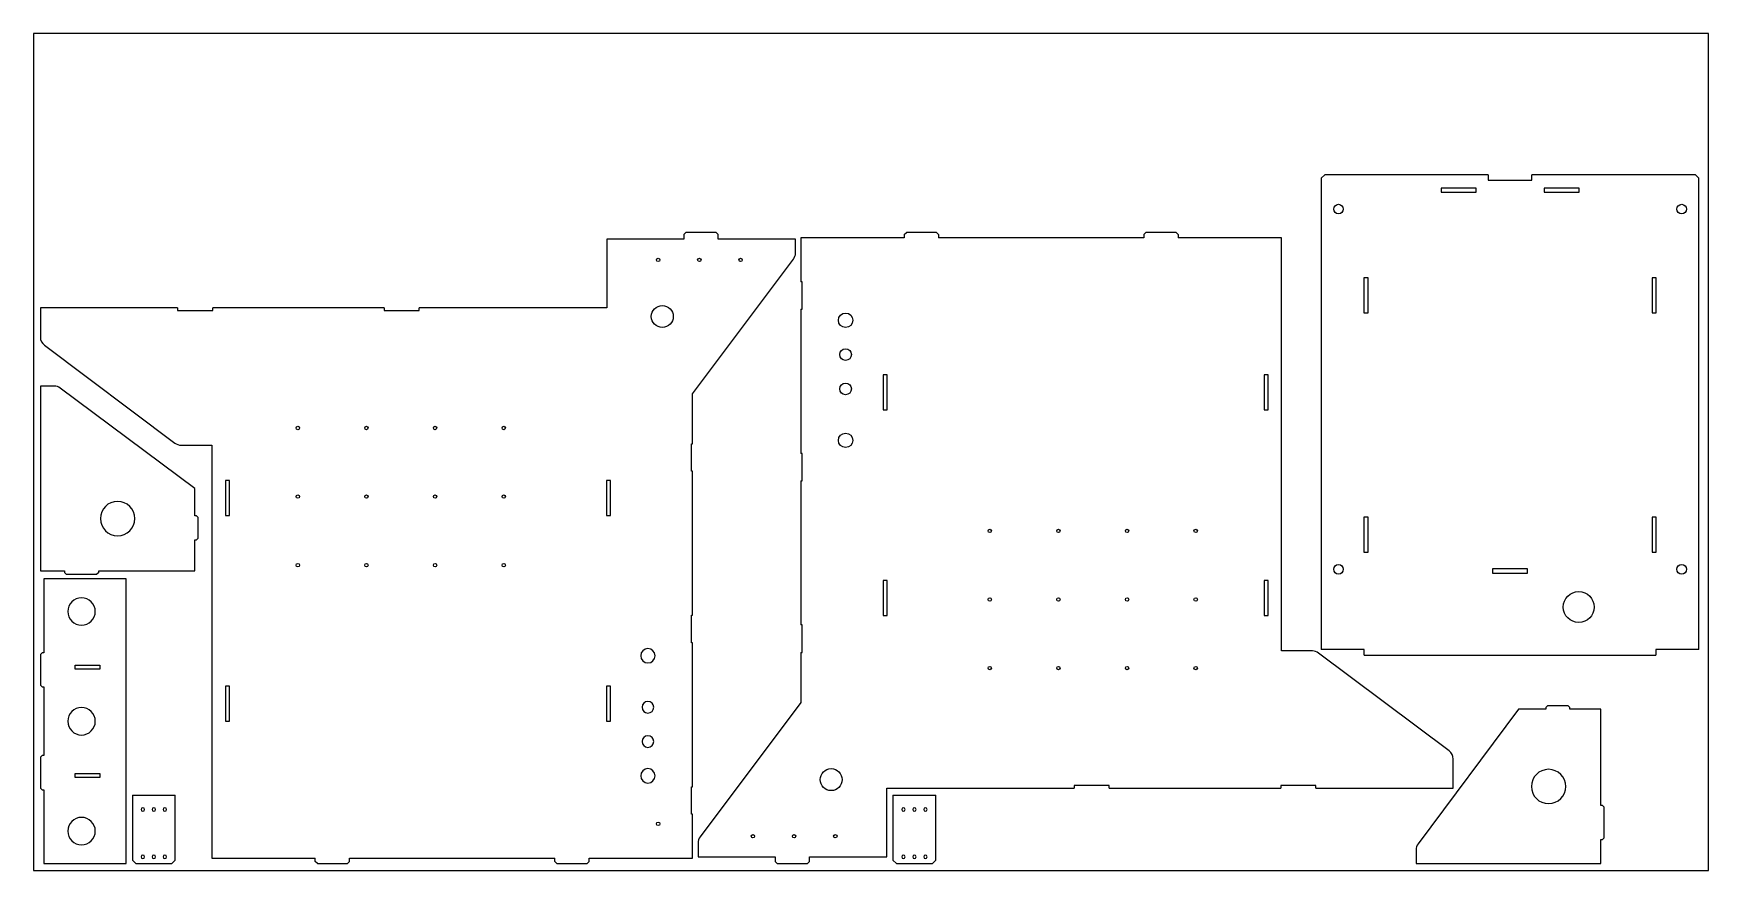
# Model space of a CAD drawing. Header units: metres. Extents: x 0 to 2440, y 0 to 1220.
import ezdxf

# ---------------------------------------------------------------- set-up
doc = ezdxf.new("R2010")
doc.units = ezdxf.units.M

msp = doc.modelspace()

# ---------------------------------------------------------------- linework, layer by layer
at = {"layer": 'CUT_INNER'}
for p, q in [((2101.5, 994.5), (2050.5, 994.5)), ((2050.5, 994.5), (2050.5, 988.5)), ((2050.5, 988.5), (2101.5, 988.5)), ((2101.5, 988.5), (2101.5, 994.5)), ((2251.5, 994.5), (2200.5, 994.5)), ((2200.5, 994.5), (2200.5, 988.5)), ((2200.5, 988.5), (2251.5, 988.5)), ((2251.5, 988.5), (2251.5, 994.5)), ((1944, 864), (1938, 864)), ((1938, 864), (1938, 813)), ((1944, 813), (1944, 864)), ((2364, 864), (2358, 864)), ((2358, 864), (2358, 813)), ((2364, 813), (2364, 864)), ((1938, 813), (1944, 813)), ((2358, 813), (2364, 813)), ((1243.5, 722.5), (1237.5, 722.5)), ((1237.5, 722.5), (1237.5, 671.5)), ((1243.5, 671.5), (1243.5, 722.5)), ((1798.5, 722.5), (1792.5, 722.5)), ((1792.5, 722.5), (1792.5, 671.5)), ((1798.5, 671.5), (1798.5, 722.5)), ((1237.5, 671.5), (1243.5, 671.5)), ((1792.5, 671.5), (1798.5, 671.5)), ((285.5, 568.5), (279.5, 568.5)), ((279.5, 568.5), (279.5, 517.5)), ((285.5, 517.5), (285.5, 568.5)), ((840.5, 568.5), (834.5, 568.5)), ((834.5, 568.5), (834.5, 517.5)), ((840.5, 517.5), (840.5, 568.5)), ((279.5, 517.5), (285.5, 517.5)), ((834.5, 517.5), (840.5, 517.5)), ((1944, 515), (1938, 515)), ((1938, 515), (1938, 464)), ((1944, 464), (1944, 515)), ((2364, 515), (2358, 515)), ((2358, 515), (2358, 464)), ((2364, 464), (2364, 515)), ((1938, 464), (1944, 464)), ((2358, 464), (2364, 464)), ((2176.5, 439.5), (2125.5, 439.5)), ((2125.5, 439.5), (2125.5, 433.5)), ((2176.5, 433.5), (2176.5, 439.5)), ((1243.5, 422.5), (1237.5, 422.5)), ((1237.5, 422.5), (1237.5, 371.5)), ((1243.5, 371.5), (1243.5, 422.5)), ((1798.5, 422.5), (1792.5, 422.5)), ((1792.5, 422.5), (1792.5, 371.5)), ((1798.5, 371.5), (1798.5, 422.5)), ((2125.5, 433.5), (2176.5, 433.5)), ((1237.5, 371.5), (1243.5, 371.5)), ((1792.5, 371.5), (1798.5, 371.5)), ((60.5, 299.5), (96.5, 299.5)), ((60.5, 293.5), (60.5, 299.5)), ((96.5, 293.5), (60.5, 293.5)), ((96.5, 299.5), (96.5, 293.5)), ((285.5, 268.5), (279.5, 268.5)), ((279.5, 268.5), (279.5, 217.5)), ((285.5, 217.5), (285.5, 268.5)), ((840.5, 268.5), (834.5, 268.5)), ((834.5, 268.5), (834.5, 217.5)), ((840.5, 217.5), (840.5, 268.5)), ((279.5, 217.5), (285.5, 217.5)), ((834.5, 217.5), (840.5, 217.5)), ((60.5, 141.5), (96.5, 141.5)), ((60.5, 135.5), (60.5, 141.5)), ((96.5, 135.5), (60.5, 135.5)), ((96.5, 141.5), (96.5, 135.5))]:
    msp.add_line(p, q, dxfattribs=at)
for centre, radius in [((1901, 964), 7), ((2401, 964), 7), ((910, 890), 2.5), ((970, 890), 2.5), ((1030, 890), 2.5), ((916, 807.5), 16), ((1183, 802), 10.5), ((1183, 752), 8.5), ((1183, 702), 8.5), ((385, 645), 2.5), ((485, 645), 2.5), ((585, 645), 2.5), ((685, 645), 2.5), ((1183, 627), 10.5), ((385, 545), 2.5), ((485, 545), 2.5), ((585, 545), 2.5), ((685, 545), 2.5), ((1393, 495), 2.5), ((1493, 495), 2.5), ((1593, 495), 2.5), ((1693, 495), 2.5), ((385, 445), 2.5), ((485, 445), 2.5), ((585, 445), 2.5), ((685, 445), 2.5), ((1901, 439), 7), ((2401, 439), 7), ((1393, 395), 2.5), ((1493, 395), 2.5), ((1593, 395), 2.5), ((1693, 395), 2.5), ((2251, 384), 22.5), ((1393, 295), 2.5), ((1493, 295), 2.5), ((1593, 295), 2.5), ((1693, 295), 2.5), ((1162, 132.5), 16), ((910, 68), 2.5), ((1048, 50), 2.5), ((1108, 50), 2.5), ((1168, 50), 2.5)]:
    msp.add_circle(centre, radius, dxfattribs=at)
for centre, radius, start, end in [((122.5, 513), 25, 270, 180), ((122.5, 513), 25, 180, 270), ((70, 377.5), 20, 90, 0), ((70, 377.5), 20, 0, 90), ((895, 313), 10.5, 270, 180), ((895, 313), 10.5, 180, 270), ((895, 238), 8.5, 270, 180), ((70, 217.5), 20, 90, 0), ((70, 217.5), 20, 0, 90), ((895, 238), 8.5, 180, 270), ((895, 188), 8.5, 270, 180), ((895, 188), 8.5, 180, 270), ((895, 138), 10.5, 270, 180), ((2207, 122.5), 25, 0, 270), ((895, 138), 10.5, 180, 270), ((2207, 122.5), 25, 270, 0), ((70, 57.5), 20, 90, 0), ((70, 57.5), 20, 0, 90), ((159.25, 89), 2.5, 90, 0), ((159.25, 89), 2.5, 0, 90), ((175.25, 89), 2.5, 90, 0), ((175.25, 89), 2.5, 0, 90), ((191.25, 89), 2.5, 90, 0), ((191.25, 89), 2.5, 0, 90), ((1267.25, 89), 2.5, 90, 0), ((1267.25, 89), 2.5, 0, 90), ((1283.25, 89), 2.5, 90, 0), ((1283.25, 89), 2.5, 0, 90), ((1299.25, 89), 2.5, 90, 0), ((1299.25, 89), 2.5, 0, 90), ((159.25, 20), 2.5, 90, 0), ((159.25, 20), 2.5, 0, 90), ((175.25, 20), 2.5, 90, 0), ((175.25, 20), 2.5, 0, 90), ((191.25, 20), 2.5, 90, 0), ((191.25, 20), 2.5, 0, 90), ((1267.25, 20), 2.5, 90, 0), ((1267.25, 20), 2.5, 0, 90), ((1283.25, 20), 2.5, 90, 0), ((1283.25, 20), 2.5, 0, 90), ((1299.25, 20), 2.5, 90, 0), ((1299.25, 20), 2.5, 0, 90)]:
    msp.add_arc(centre, radius, start, end, dxfattribs=at)
at = {"layer": 'CUT_OUTER'}
for p, q in [((1876, 1009), (1881, 1014)), ((1876, 1009), (1876, 322)), ((2119.25, 1014), (1881, 1014)), ((2119.25, 1014), (2119.25, 1006)), ((2119.25, 1006), (2182.75, 1006)), ((2421, 1014), (2182.75, 1014)), ((2182.75, 1006), (2182.75, 1014)), ((2421, 1014), (2426, 1009)), ((2426, 322), (2426, 1009)), ((947.5, 927), (950.5, 930)), ((994.5, 930), (950.5, 930)), ((994.5, 930), (997.5, 927)), ((1268.5, 927), (1271.5, 930)), ((1315.5, 930), (1271.5, 930)), ((1315.5, 930), (1318.5, 927)), ((1617.5, 927), (1620.5, 930)), ((1664.5, 930), (1620.5, 930)), ((1664.5, 930), (1667.5, 927)), ((835, 920), (835, 820)), ((947.5, 920), (835, 920)), ((947.5, 927), (947.5, 920)), ((997.5, 920), (997.5, 927)), ((1110, 920), (997.5, 920)), ((1110, 900), (1110, 920)), ((1118, 922), (1118, 858)), ((1268.5, 922), (1118, 922)), ((1268.5, 927), (1268.5, 922)), ((1318.5, 927), (1318.5, 922)), ((1617.5, 922), (1318.5, 922)), ((1617.5, 927), (1617.5, 922)), ((1667.5, 927), (1667.5, 922)), ((1818, 922), (1667.5, 922)), ((1818, 320), (1818, 922)), ((960, 695), (1107, 891)), ((1119.5, 858), (1118, 858)), ((1119.5, 818), (1119.5, 858)), ((10, 820), (10, 777.5)), ((210, 820), (10, 820)), ((210, 820), (210, 816)), ((210, 816), (261, 816)), ((261, 816), (261, 820)), ((511, 820), (261, 820)), ((511, 820), (511, 816)), ((511, 816), (562, 816)), ((562, 816), (562, 820)), ((835, 820), (562, 820)), ((1118, 818), (1118, 608)), ((1118, 818), (1119.5, 818)), ((16, 765.5), (206, 623)), ((30.03, 706), (10, 706)), ((10, 706), (10, 437)), ((235, 557), (38.99, 703.03)), ((960, 622), (960, 695)), ((215, 620), (260, 620)), ((260, 620), (260, 18)), ((958.5, 622), (960, 622)), ((958.5, 582), (958.5, 622)), ((1119.5, 608), (1118, 608)), ((1119.5, 568), (1119.5, 608)), ((960, 582), (958.5, 582)), ((960, 372), (960, 582)), ((1118, 568), (1118, 358)), ((1118, 568), (1119.5, 568)), ((235, 517), (235, 557)), ((237.5, 517), (235, 517)), ((237.5, 517), (240, 514.5)), ((240, 484.5), (240, 514.5)), ((235, 482), (237.5, 482)), ((235, 437), (235, 482)), ((240, 484.5), (237.5, 482)), ((10, 437), (45, 437)), ((15, 425), (15, 317.5)), ((135, 425), (15, 425)), ((45, 437), (45, 434.5)), ((47.5, 432), (45, 434.5)), ((47.5, 432), (92.5, 432)), ((95, 434.5), (92.5, 432)), ((95, 437), (235, 437)), ((95, 434.5), (95, 437)), ((135, 10), (135, 425)), ((958.5, 372), (960, 372)), ((958.5, 332), (958.5, 372)), ((1119.5, 358), (1118, 358)), ((1119.5, 318), (1119.5, 358)), ((10, 315), (12.5, 317.5)), ((15, 317.5), (12.5, 317.5)), ((960, 332), (958.5, 332)), ((960, 122), (960, 332)), ((1118, 318), (1118, 245)), ((1118, 318), (1119.5, 318)), ((1863, 320), (1818, 320)), ((1938.5, 322), (1876, 322)), ((1938.5, 314), (1938.5, 322)), ((2426, 322), (2363.5, 322)), ((2363.5, 322), (2363.5, 314)), ((10, 315), (10, 270)), ((2062, 174.5), (1872, 317)), ((1938.5, 314), (2363.5, 314)), ((12.5, 267.5), (10, 270)), ((12.5, 267.5), (15, 267.5)), ((15, 267.5), (15, 167.5)), ((1118, 245), (971, 49)), ((2163, 235), (2016.97, 38.99)), ((2203, 235), (2163, 235)), ((2203, 237.5), (2205.5, 240)), ((2203, 237.5), (2203, 235)), ((2235.5, 240), (2205.5, 240)), ((2235.5, 240), (2238, 237.5)), ((2238, 235), (2238, 237.5)), ((2283, 235), (2238, 235)), ((2283, 95), (2283, 235)), ((10, 165), (12.5, 167.5)), ((10, 165), (10, 120)), ((15, 167.5), (12.5, 167.5)), ((2068, 120), (2068, 162.5)), ((958.5, 122), (960, 122)), ((958.5, 82), (958.5, 122)), ((1567, 124), (1516, 124)), ((1516, 124), (1516, 120)), ((1567, 120), (1567, 124)), ((1868, 124), (1817, 124)), ((1817, 124), (1817, 120)), ((1868, 120), (1868, 124)), ((12.5, 117.5), (10, 120)), ((12.5, 117.5), (15, 117.5)), ((15, 117.5), (15, 10)), ((144, 110), (144, 15)), ((144, 110), (206.5, 110)), ((206.5, 15), (206.5, 110)), ((1243, 120), (1516, 120)), ((1243, 20), (1243, 120)), ((1252, 110), (1252, 15)), ((1252, 110), (1314.5, 110)), ((1314.5, 15), (1314.5, 110)), ((1567, 120), (1817, 120)), ((1868, 120), (2068, 120)), ((960, 82), (958.5, 82)), ((960, 18), (960, 82)), ((2285.5, 95), (2283, 95)), ((2285.5, 95), (2288, 92.5)), ((2288, 47.5), (2288, 92.5)), ((968, 40), (968, 20)), ((2014, 30.03), (2014, 10)), ((2283, 45), (2285.5, 45)), ((2283, 10), (2283, 45)), ((2288, 47.5), (2285.5, 45)), ((15, 10), (135, 10)), ((149, 10), (144, 15)), ((149, 10), (201.5, 10)), ((206.5, 15), (201.5, 10)), ((260, 18), (410.5, 18)), ((410.5, 13), (410.5, 18)), ((413.5, 10), (410.5, 13)), ((413.5, 10), (457.5, 10)), ((460.5, 13), (457.5, 10)), ((460.5, 18), (759.5, 18)), ((460.5, 13), (460.5, 18)), ((759.5, 13), (759.5, 18)), ((762.5, 10), (759.5, 13)), ((762.5, 10), (806.5, 10)), ((809.5, 13), (806.5, 10)), ((809.5, 18), (960, 18)), ((809.5, 13), (809.5, 18)), ((968, 20), (1080.5, 20)), ((1080.5, 20), (1080.5, 13)), ((1083.5, 10), (1080.5, 13)), ((1083.5, 10), (1127.5, 10)), ((1130.5, 13), (1127.5, 10)), ((1130.5, 20), (1243, 20)), ((1130.5, 13), (1130.5, 20)), ((1257, 10), (1252, 15)), ((1257, 10), (1309.5, 10)), ((1314.5, 15), (1309.5, 10)), ((2014, 10), (2283, 10))]:
    msp.add_line(p, q, dxfattribs=at)
for centre, start, end in [((1095, 900), 323.1301, 0), ((25, 777.5), 180, 233.1301), ((30.03, 691), 53.31389, 90), ((215, 635), 233.1301, 270), ((1863, 305), 53.1301, 90), ((2053, 162.5), 0, 53.1301), ((983, 40), 143.1301, 180), ((2029, 30.03), 143.31389, 180)]:
    msp.add_arc(centre, 15, start, end, dxfattribs=at)
at = {"layer": 'SHEET'}
for p, q in [((2440, 1220), (0, 1220)), ((0, 1220), (0, 0)), ((2440, 0), (2440, 1220)), ((0, 0), (2440, 0))]:
    msp.add_line(p, q, dxfattribs=at)

doc.saveas('drawing.dxf')
